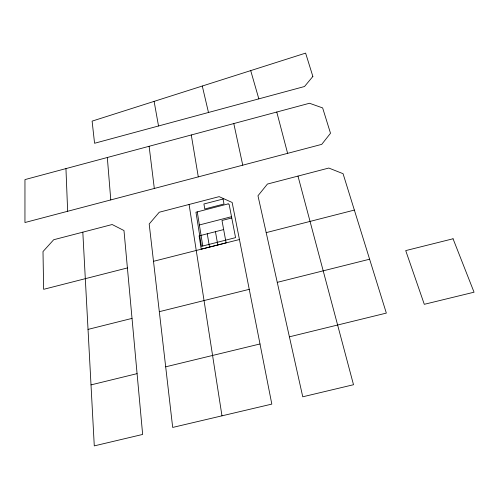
<?xml version="1.0" encoding="UTF-8"?>
<svg xmlns="http://www.w3.org/2000/svg" width="499" height="499" viewBox="0 0 499 499"><rect width="100%" height="100%" fill="white"/><g stroke="black" fill="none" stroke-linecap="round" stroke-linejoin="round"><path stroke-width="0.75" d="M242.751 165.175L321.743 144.354L330.506 133.264L322.641 107.921L309.492 103.256L24.962 179.596L24.95 222.523L242.751 165.175L233.794 123.552M297.984 176.085L353.51 384.723L302.756 396.799L257.971 195.764L267.414 184.062L328.804 168.044L343.062 173.689L386.338 313.098L289.395 336.825M82.815 232.166L112.156 224.525L123.983 230.544L142.645 434.442L94.28 445.881L82.815 232.166L53.699 239.732L43.001 251.565L43.638 289.32L127.401 267.938M199.375 224.968L231.517 216.691M231.767 217.976L221.986 220.489L226.097 242.857L201.222 249.194L199.095 235.884L223.658 229.584M266.185 232.634L354.359 210.079M153.499 261.314L239.439 239.52M88.024 329.396L132.017 318.387M369.609 259.212L277.263 282.353M159.312 311.682L249.244 289.333M91.024 384.885L137.069 373.645M165.687 366.827L259.998 343.967L232.147 202.469L219.142 196.643L159.237 212.237L149.189 224.001L172.685 427.431L271.818 404.103L259.998 343.967M250.704 70.615L258.838 98.871M276.77 112.032L287.611 153.343M202.282 86.034L208.482 112.481M154.116 101.384L158.526 125.979M215.456 231.692L217.789 244.972M191.273 134.973L198.296 176.864M207.266 233.788L209.499 247.086M197.261 211.894L202.787 246.007M221.974 415.835L189.09 204.465M149.114 146.282L154.316 188.441M107.322 157.497L110.778 199.918M65.949 168.6L67.652 211.277M312.867 76.459L304.521 86.514L94.567 143.269L92.109 121.126L305.619 53.119L312.867 76.459M223.065 199.014L203.923 203.985L204.771 208.981L224.001 203.997L223.065 199.014M228.137 203.891L195.957 212.231L201.44 246.35L235.565 237.636L229.128 204.341L228.137 203.891M453.048 238.778L405.718 250.604L424.293 304.309L474.05 292.202L453.048 238.778"/></g></svg>
